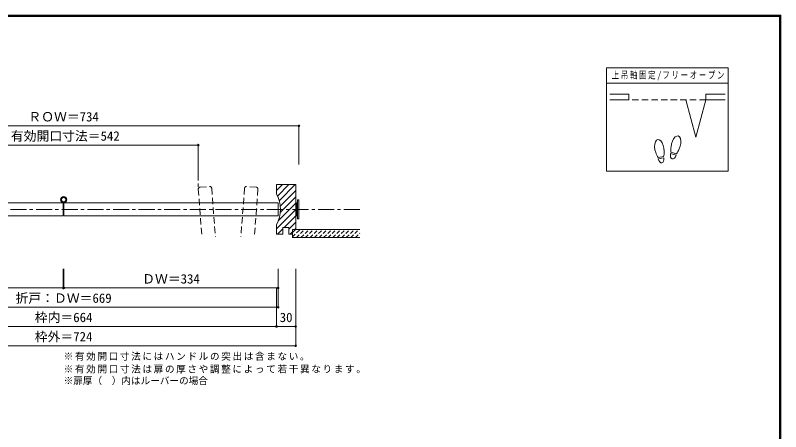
# Model space of a CAD drawing. Units: millimetres, scale not verified. Extents: x -973 to 977, y -701 to 696.
# Drawn here: x -217 to 977, y 47 to 696 of the extents above; entities that cross this region are included whole.
import ezdxf
from ezdxf.enums import TextEntityAlignment as Align

# ---------------------------------------------------------------- set-up
doc = ezdxf.new("R2010")
doc.units = ezdxf.units.MM
doc.header["$LTSCALE"] = 5
doc.header["$PDMODE"] = 32
doc.header["$PDSIZE"] = 2.5
for name, pattern in [('CHAIN1', [8, 5, -1, 1, -1]), ('DASHED1', [1.8, 1.2, -0.6]), ('DASHED2', [3, 2, -1])]:
    doc.linetypes.add(name, pattern=pattern)
for name, color, linetype, lineweight in [('0-1_通り芯', 4, 'CHAIN1', 9), ('0-3_仕上げ', 2, 'Continuous', 9), ('0-4_枠', 3, 'Continuous', 9), ('0-6_扉', 6, 'Continuous', 9), ('0-7_金物', 7, 'Continuous', 9), ('0-A_文字', 7, 'Continuous', 9), ('0-B_寸法', 7, 'Continuous', 9), ('0-C_ハッチ', 4, 'Continuous', 9), ('F-1_枠', 6, 'Continuous', 9)]:
    doc.layers.add(name, color=color, linetype=linetype, lineweight=lineweight)
doc.styles.add('ＭＳ ゴシック', font='')
doc.styles.get('ＭＳ ゴシック').set_extended_font_data('MS Gothic')

msp = doc.modelspace()

# ---------------------------------------------------------------- linework, layer by layer
at = {"layer": '0-1_通り芯'}
for p, q in [((68.285, 463.658), (68.285, 424.921)), ((320.285, 393.658), (-603.715, 393.658))]:
    msp.add_line(p, q, dxfattribs=at)
at = {"layer": '0-3_仕上げ'}
for p, q in [((215.285, 349.658), (215.285, 362.158)), ((215.285, 362.158), (320.285, 362.158)), ((215.285, 349.658), (320.285, 349.658))]:
    msp.add_line(p, q, dxfattribs=at)
at = {"layer": '0-4_枠'}
for p, q in [((190.285, 417.658), (190.285, 432.158)), ((220.285, 432.158), (190.285, 432.158)), ((220.285, 362.158), (220.285, 432.158)), ((209.285, 365.158), (200.285, 365.158)), ((200.285, 355.158), (200.285, 365.158)), ((209.285, 355.158), (209.285, 365.158)), ((220.285, 362.158), (215.285, 362.158)), ((215.285, 355.158), (215.285, 362.158)), ((215.285, 355.158), (209.285, 355.158))]:
    msp.add_line(p, q, dxfattribs=at)
msp.add_lwpolyline([(200.285, 355.158), (197.716, 355.158), (190.285, 355.158), (190.285, 369.658)], dxfattribs=at)
msp.add_arc((145.285, 393.658), 51, 331.92751, 28.07249, dxfattribs=at)
at = {"layer": '0-6_扉', "color": 2, "linetype": 'DASHED2'}
for p, q in [((68.285, 424.921), (73.891, 351.158)), ((71.049, 428.14), (86.006, 429.277)), ((89.225, 426.513), (94.951, 351.158)), ((140.446, 426.513), (134.719, 351.158)), ((158.622, 428.14), (143.665, 429.277)), ((161.386, 424.921), (155.78, 351.158))]:
    msp.add_line(p, q, dxfattribs=at)
at = {"layer": '0-6_扉'}
for p, q in [((-476.215, 403.658), (-142.215, 403.658)), ((-142.215, 403.658), (-142.215, 383.658)), ((-141.215, 403.658), (192.785, 403.658)), ((-141.215, 403.658), (-141.215, 383.658)), ((192.785, 403.658), (192.785, 383.658)), ((-476.215, 383.658), (-142.215, 383.658)), ((-141.215, 383.658), (192.785, 383.658))]:
    msp.add_line(p, q, dxfattribs=at)
at = {"layer": '0-6_扉', "color": 2, "linetype": 'DASHED2'}
for centre, start, end in [((71.276, 425.149), 94.34602, 184.34602), ((86.233, 426.285), 4.34602, 94.34602), ((143.438, 426.285), 85.65398, 175.65398), ((158.395, 425.149), 355.65398, 85.65398)]:
    msp.add_arc(centre, 3, start, end, dxfattribs=at)
at = {"layer": '0-7_金物'}
for p, q in [((223.285, 378.658), (223.285, 408.658)), ((225.285, 408.658), (223.285, 408.658)), ((225.285, 378.658), (225.285, 408.658)), ((221.285, 402.658), (220.285, 402.658)), ((223.285, 403.657), (221.285, 403.657)), ((221.285, 383.658), (221.285, 403.657)), ((221.285, 384.658), (220.285, 384.658)), ((223.285, 383.658), (221.285, 383.658)), ((225.285, 378.658), (223.285, 378.658))]:
    msp.add_line(p, q, dxfattribs=at)
for radius in [5, 3.5]:
    msp.add_circle((-141.715, 408.658), radius, dxfattribs=at)
at = {"layer": '0-B_寸法', "color": 3}
for p, q in [((894.986, 614.167), (704.986, 614.167)), ((704.986, 614.167), (704.986, 453.167)), ((894.986, 614.167), (894.986, 453.167)), ((894.986, 590.167), (704.986, 590.167)), ((813.479, 478.206), (804.998, 480.478)), ((814.022, 480.235), (805.542, 482.507)), ((794.011, 475.878), (785.365, 474.353)), ((794.376, 473.81), (785.73, 472.285)), ((894.986, 453.167), (704.986, 453.167))]:
    msp.add_line(p, q, dxfattribs=at)
at = {"layer": '0-B_寸法', "color": 2}
for p, q in [((739.986, 573.251), (709.986, 573.251)), ((739.986, 573.251), (739.986, 564.251)), ((859.986, 573.251), (889.986, 573.251)), ((859.986, 573.251), (859.986, 564.251)), ((739.986, 564.251), (709.986, 564.251)), ((828.928, 564.251), (844.457, 506.295)), ((859.986, 564.251), (844.457, 506.295)), ((859.986, 564.251), (889.986, 564.251))]:
    msp.add_line(p, q, dxfattribs=at)
at = {"layer": '0-B_寸法', "linetype": 'DASHED2'}
msp.add_line((859.986, 564.251), (739.986, 564.251), dxfattribs=at)
at = {"layer": '0-B_寸法', "color": 4}
for p, q in [((-508.715, 523.658), (225.285, 523.658)), ((225.285, 523.658), (225.285, 463.658)), ((-473.715, 493.658), (68.285, 493.658)), ((68.285, 493.658), (68.285, 463.658)), ((-142.215, 271.158), (-142.215, 301.158)), ((-141.215, 271.158), (-141.215, 301.158)), ((192.785, 271.158), (192.785, 301.158)), ((220.285, 211.158), (220.285, 301.158)), ((-476.215, 271.158), (-142.215, 271.158)), ((-141.215, 271.158), (192.785, 271.158)), ((190.285, 211.158), (190.285, 271.158)), ((192.785, 241.158), (192.785, 271.158)), ((-476.215, 241.158), (192.785, 241.158)), ((-473.715, 211.158), (190.285, 211.158)), ((190.285, 211.158), (220.285, 211.158)), ((220.285, 181.158), (220.285, 211.158)), ((-503.715, 181.158), (220.285, 181.158))]:
    msp.add_line(p, q, dxfattribs=at)
at = {"layer": '0-B_寸法', "color": 3}
for centre, major_axis, ratio, start_param, end_param in [((787.35, 488.377), (-2.445, 13.867), 0.5, 4.34059143, 8.22577918), ((813.267, 494.378), (3.644, 13.601), 0.5, 4.34059143, 8.22577918), ((813.163, 493.989), (4.416, 16.48), 0.4, 1.85063327, 2.44287679), ((787.42, 487.981), (-2.963, 16.802), 0.4, 1.85063327, 2.44287679), ((787.42, 487.981), (-2.963, 16.802), 0.4, 3.84030852, 4.43255203), ((809.238, 479.342), (1.894, 7.067), 0.6, 1.57079633, 4.71238898), ((813.163, 493.989), (4.416, 16.48), 0.4, 3.84030852, 4.43255203), ((790.053, 473.047), (-1.27, 7.205), 0.6, 1.57079633, 4.71238898)]:
    msp.add_ellipse(centre, major_axis=major_axis, ratio=ratio, start_param=start_param, end_param=end_param, dxfattribs=at)
at = {"layer": '0-B_寸法'}
for p in [(225.285, 523.658), (68.285, 493.658), (-142.215, 271.158), (-141.215, 271.158), (192.785, 271.158), (192.785, 241.158), (190.285, 211.158), (220.285, 211.158), (220.285, 181.158)]:
    msp.add_point(p, dxfattribs=at)
at = {"layer": '0-C_ハッチ'}
for p, q in [((190.285, 422.749), (199.694, 432.158)), ((191.864, 414.428), (209.593, 432.158)), ((194.471, 407.137), (219.493, 432.158)), ((196.026, 398.791), (220.285, 423.05)), ((196.065, 388.932), (220.285, 413.151)), ((193.187, 376.154), (220.285, 403.251)), ((190.285, 363.352), (220.285, 393.352)), ((201.99, 365.158), (220.285, 383.452)), ((209.285, 362.553), (220.285, 373.553)), ((191.99, 355.158), (200.285, 363.452)), ((211.789, 355.158), (215.285, 358.653)), ((218.789, 362.158), (220.285, 363.653))]:
    msp.add_line(p, q, dxfattribs=at)
at = {"layer": '0-C_ハッチ', "linetype": 'DASHED1'}
for p, q in [((215.285, 350.656), (226.787, 362.158)), ((215.285, 357.727), (219.716, 362.158)), ((221.358, 349.658), (233.858, 362.158)), ((228.429, 349.658), (240.929, 362.158)), ((235.5, 349.658), (248, 362.158)), ((242.571, 349.658), (255.071, 362.158)), ((249.642, 349.658), (262.142, 362.158)), ((256.713, 349.658), (269.213, 362.158)), ((263.784, 349.658), (276.284, 362.158)), ((270.855, 349.658), (283.355, 362.158)), ((277.926, 349.658), (290.426, 362.158)), ((284.997, 349.658), (297.497, 362.158)), ((292.068, 349.658), (304.568, 362.158)), ((299.139, 349.658), (311.639, 362.158)), ((306.211, 349.658), (318.711, 362.158)), ((313.282, 349.658), (320.285, 356.661))]:
    msp.add_line(p, q, dxfattribs=at)
at = {"layer": 'F-1_枠'}
for p, q in [((-973.347, 695.833), (976.653, 695.833)), ((-973.347, 695), (976.653, 695)), ((-973.347, 694.167), (976.653, 694.167)), ((974.986, 695.833), (974.986, -700.833)), ((975.82, 695.833), (975.82, -700.833)), ((976.653, 695.833), (976.653, -700.833))]:
    msp.add_line(p, q, dxfattribs=at)

# ---------------------------------------------------------------- texts
at = {"layer": '0-A_文字', "style": 'ＭＳ ゴシック'}
msp.add_text('※扉厚（\u3000）内はルーバーの場合', height=11, dxfattribs=at).set_placement((-141.715, 117.939), align=Align.BOTTOM_LEFT)
at = {"layer": '0-A_文字', "char_height": 11, "attachment_point": 7, "style": 'ＭＳ ゴシック'}
for s, insert in [('\\T1.17;※有効開口寸法にはハンドルの突出は含まない。', (-141.715, 157.939)), ('\\T1.17;※有効開口寸法は扉の厚さや調整によって若干異なります。', (-141.715, 137.939))]:
    msp.add_mtext(s, dxfattribs=dict(at, insert=insert))
at = {"layer": '0-B_寸法', "style": 'ＭＳ ゴシック'}
for s, p in [('ＲＯＷ＝734', (-196.715, 526.158)), ('有効開口寸法＝542', (-224.065, 496.158)), ('ＤＷ＝334', (-19.215, 273.658)), ('折戸：ＤＷ＝669', (-216.715, 243.658)), ('枠内＝664', (-186.715, 213.658)), ('30', (195.285, 213.658)), ('枠外＝724', (-186.715, 183.658))]:
    msp.add_text(s, height=14.66, dxfattribs=at).set_placement(p, align=Align.BOTTOM_LEFT)
at = {"layer": '0-B_寸法', "insert": (713.111, 594.667), "char_height": 11, "attachment_point": 7, "style": 'ＭＳ ゴシック'}
msp.add_mtext('\\T1.23;\\W0.75;上吊軸固定/フリーオープン', dxfattribs=at)

doc.saveas('drawing.dxf')
